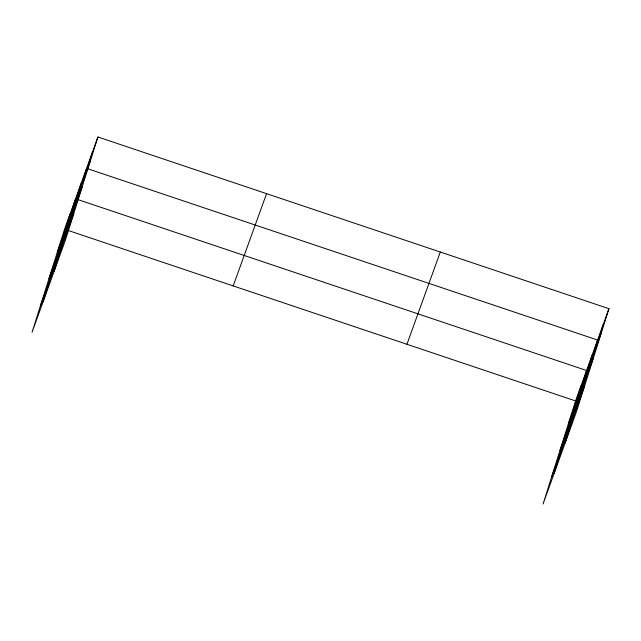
<?xml version="1.0" encoding="UTF-8"?>
<svg xmlns="http://www.w3.org/2000/svg" width="641" height="641" viewBox="0 0 641 641"><rect width="100%" height="100%" fill="white"/><g stroke="black" fill="none" stroke-linecap="round" stroke-linejoin="round"><path stroke-width="0.96" d="M62.794 237.05L70.053 214.03M43.067 301.871L75.558 198.806L586.587 370.498L554.088 473.563M73.811 206.61L81.07 183.582M54.076 271.423L86.575 168.367L597.604 340.05L565.106 443.115M84.989 175.698L92.248 152.678M97.921 136.998L65.43 240.063L32.05 332.31L64.549 229.254L97.921 136.998L608.95 308.69L576.451 411.746L543.079 504.002L575.57 400.937L608.95 308.69M573.823 408.742L581.083 385.722M584.832 378.294L592.092 355.274M596.018 347.39L603.277 324.37M57.289 252.274L90.661 160.018M48.956 278.683L82.336 186.435M40.375 305.901L73.755 213.645M233.188 285.91L266.56 193.654M406.931 344.281L440.311 252.025M568.311 423.965L601.691 331.709M559.986 450.375L593.366 358.119M551.404 477.593L584.784 385.337M68.291 230.512L575.57 400.937"/></g></svg>
